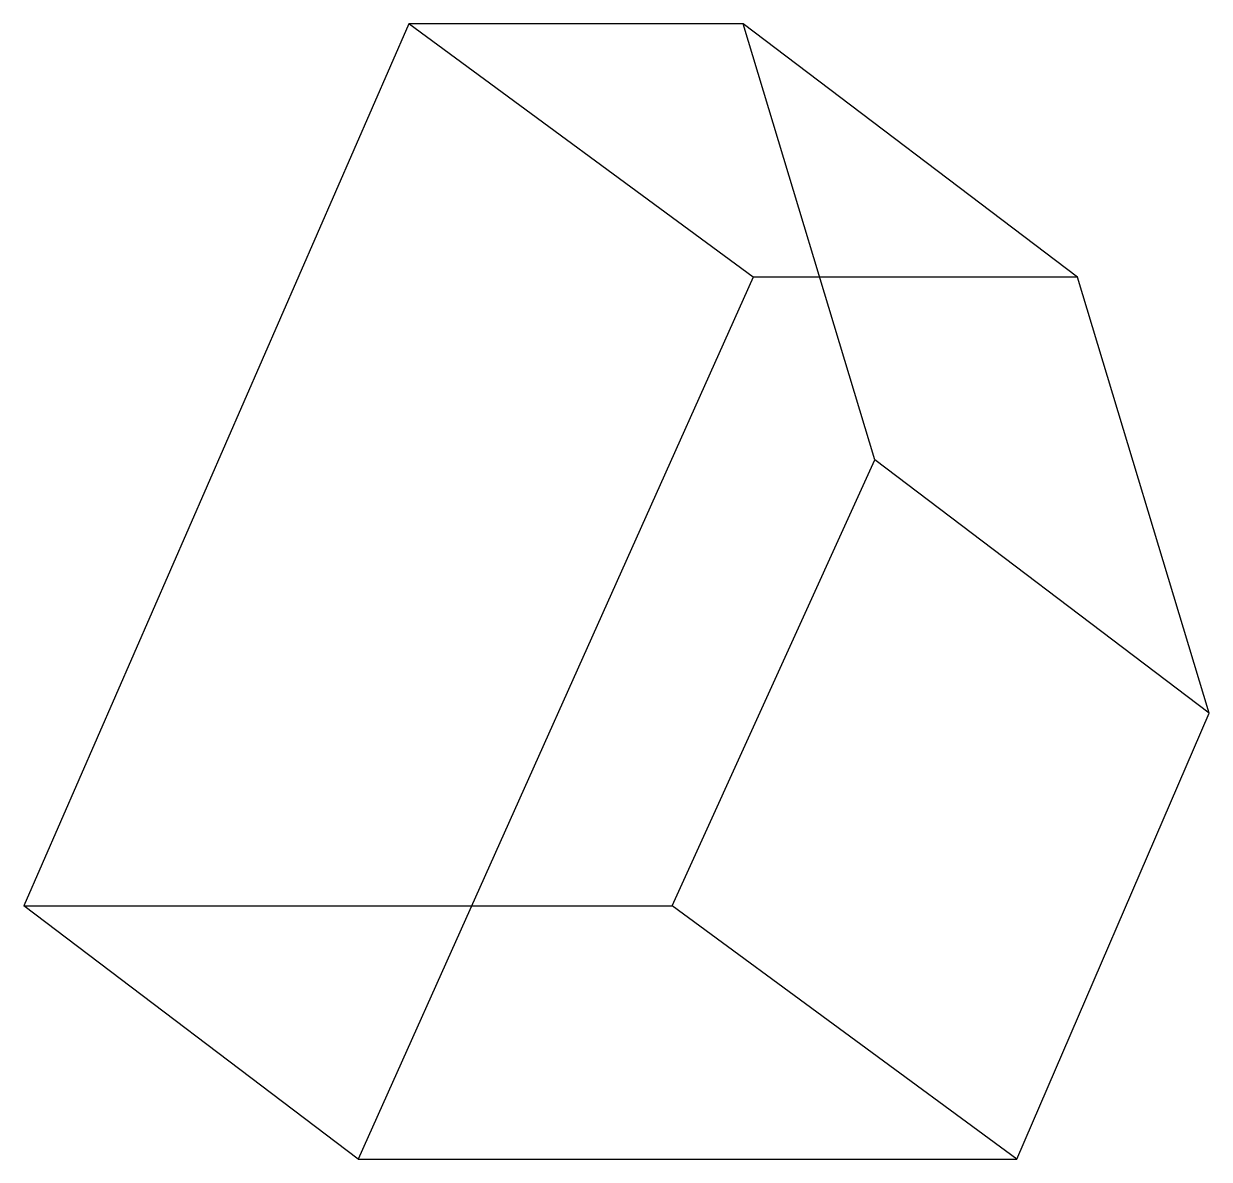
# Model space of a CAD drawing. Extents: x -0.18 to 0.99, y -0.06 to 1.06.
import ezdxf

# ---------------------------------------------------------------- set-up
doc = ezdxf.new("R2010")
doc.units = 0
doc.layers.add('CAPA_POR_DEFECTO', color=7, linetype='CONTINUOUS')

msp = doc.modelspace()

# ---------------------------------------------------------------- linework, layer by layer
at = {"layer": 'CAPA_POR_DEFECTO', "color": 7}
for p, q in [((0.2, 1.06), (-0.18, 0.19)), ((0.53, 1.06), (0.2, 1.06)), ((0.54, 0.81), (0.2, 1.06)), ((0.66, 0.63), (0.53, 1.06)), ((0.86, 0.81), (0.53, 1.06)), ((0.54, 0.81), (0.15, -0.06)), ((0.86, 0.81), (0.54, 0.81)), ((0.99, 0.38), (0.86, 0.81)), ((0.46, 0.19), (0.66, 0.63)), ((0.99, 0.38), (0.66, 0.63)), ((0.8, -0.06), (0.99, 0.38)), ((-0.18, 0.19), (0.46, 0.19)), ((0.15, -0.06), (-0.18, 0.19)), ((0.8, -0.06), (0.46, 0.19)), ((0.15, -0.06), (0.8, -0.06))]:
    msp.add_line(p, q, dxfattribs=at)

doc.saveas('drawing.dxf')
